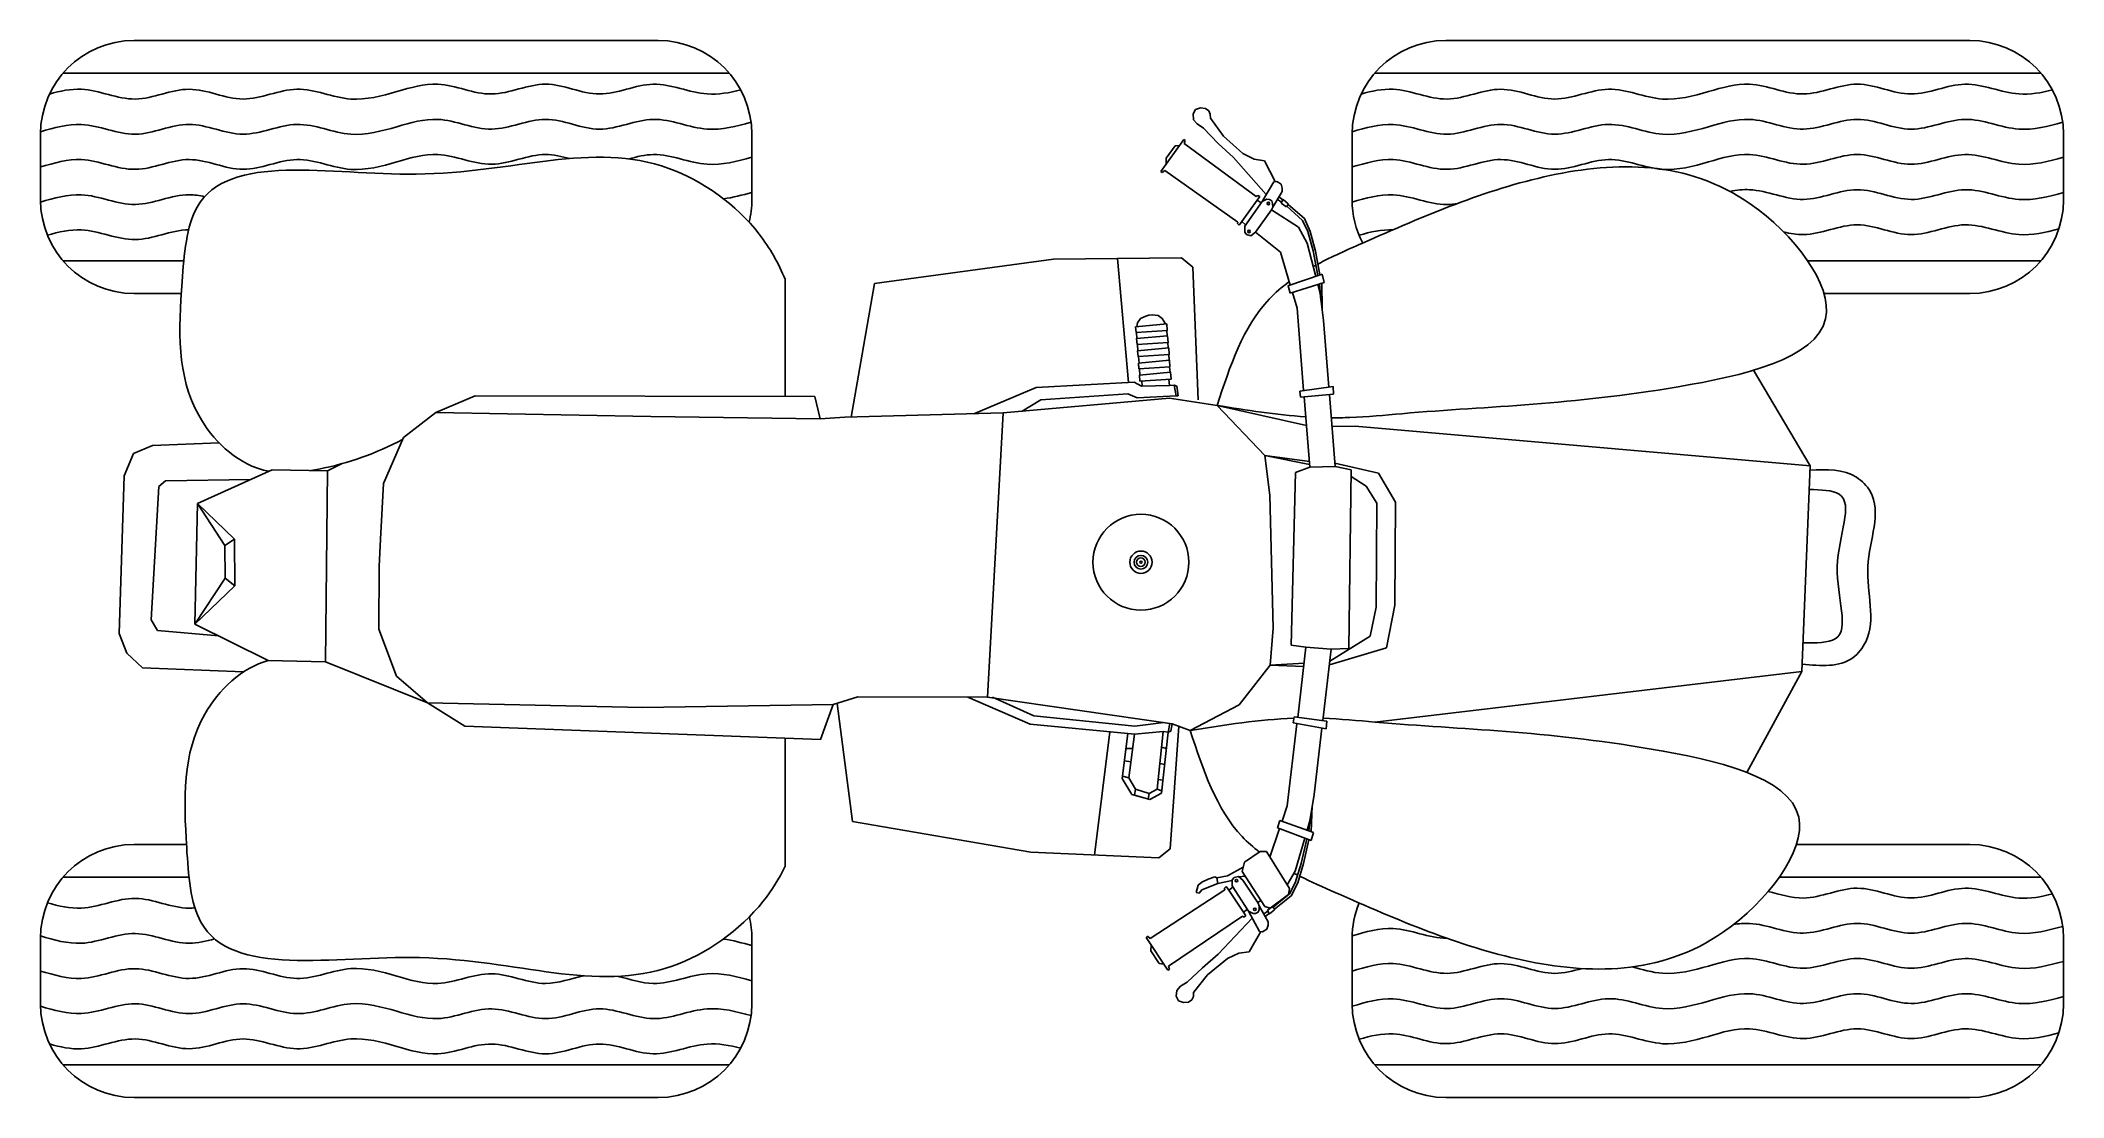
# Model space of a CAD drawing. Header units: millimetres. Extents: x -69 to 1657, y -463 to 439.
import ezdxf

# ---------------------------------------------------------------- set-up
doc = ezdxf.new("R2010")
doc.units = ezdxf.units.MM
doc.layers.add('ceco.net 412', color=7, linetype='Continuous')

msp = doc.modelspace()

# ---------------------------------------------------------------- linework, layer by layer
at = {"layer": 'ceco.net 412'}
for p, q in [((10.6, 438.7), (457.8, 438.7)), ((1130.2, 438.7), (1577.4, 438.7)), ((-50.2, 410.8), (518.5, 410.8)), ((1069.4, 410.8), (1638.2, 410.8)), ((920.9, 381.3), (916.6, 379.9)), ((925.1, 380.8), (920.9, 381.3)), ((928, 378.8), (925.1, 380.8)), ((916.6, 379.9), (914.5, 376.2)), ((914.5, 376.2), (914.9, 371.1)), ((914.9, 371.1), (917.9, 367.6)), ((917.9, 367.6), (923.4, 363.8)), ((923.4, 363.8), (935.9, 350.9)), ((929.1, 375.7), (928, 378.8)), ((929.2, 372.5), (929.1, 375.7)), ((940.4, 357), (929.2, 372.5)), ((-69.4, 302.8), (-69.4, 358.7)), ((537.8, 358.7), (537.8, 302.8)), ((886.9, 327), (906.5, 354.3)), ((891.4, 338.2), (899, 348.8)), ((899, 348.8), (902.8, 349.2)), ((907.8, 353.5), (906.5, 354.3)), ((906.9, 350.8), (907.8, 353.5)), ((968.4, 305.7), (906.9, 350.8)), ((935.9, 350.9), (948.9, 338.9)), ((957, 342.3), (940.4, 357)), ((1050.2, 302.8), (1050.2, 358.7)), ((1657.4, 358.7), (1657.4, 302.8)), ((891.4, 333.3), (891.4, 338.2)), ((948.9, 338.9), (976.8, 307.2)), ((966.5, 337.5), (957, 342.3)), ((975.3, 335.9), (966.5, 337.5)), ((984.6, 318.4), (975.3, 335.9)), ((888, 326), (886.9, 327)), ((890.3, 327.7), (888, 326)), ((952.6, 283.8), (890.3, 327.7)), ((983.4, 318.2), (973.3, 301.4)), ((985.9, 318.5), (983.4, 318.2)), ((989.5, 316.1), (985.9, 318.5)), ((990.6, 312.8), (989.5, 316.1)), ((990.4, 309.9), (990.6, 312.8)), ((956, 284.2), (969.1, 302.4)), ((958.6, 280.4), (973.3, 301.4)), ((981.5, 294.3), (967.6, 275)), ((969.6, 306.5), (968.4, 305.7)), ((969.1, 302.4), (971.3, 305.5)), ((972.5, 300.3), (969.1, 302.4)), ((971.3, 305.5), (969.6, 306.5)), ((973.3, 301.4), (977.5, 303.2)), ((977.5, 303.2), (979.6, 303.1)), ((979.6, 303.1), (981.7, 301.9)), ((982.4, 296.4), (981.5, 294.3)), ((1004.4, 279.5), (981.5, 294.3)), ((981.7, 301.9), (982.3, 299.7)), ((982.3, 299.7), (982.4, 296.4)), ((982.4, 296.4), (990.4, 309.9)), ((986.4, 303.1), (989.8, 300.7)), ((991.1, 302.7), (987.7, 305.3)), ((989.8, 300.7), (989.5, 299.8)), ((989.5, 299.8), (993.5, 296.9)), ((989.8, 300.7), (991.1, 302.7)), ((991.4, 303), (991.1, 302.7)), ((995.6, 299.4), (991.4, 303)), ((993.5, 296.9), (994.2, 296.9)), ((994.2, 296.9), (995.6, 298.8)), ((994.4, 297.2), (1007.7, 285.2)), ((995.6, 298.8), (995.6, 299.4)), ((995.6, 298.8), (1009.4, 286.8)), ((952.3, 282.4), (952.6, 283.8)), ((953.7, 281.1), (952.3, 282.4)), ((956, 284.2), (953.7, 281.1)), ((959.3, 281.5), (956, 284.2)), ((958.5, 275.1), (958.6, 280.4)), ((1004.4, 279.5), (1011.9, 265.7)), ((1007.7, 285.2), (1012.4, 275.6)), ((1009.4, 286.8), (1014.4, 275.6)), ((960.1, 273.1), (958.5, 275.1)), ((963.8, 272), (960.1, 273.1)), ((967.6, 275), (963.8, 272)), ((989, 258.1), (967.6, 275)), ((1011.9, 265.7), (1019.1, 237.4)), ((1012.4, 275.6), (1016.9, 259.2)), ((1014.4, 275.6), (1018.9, 259)), ((1016.9, 259.2), (1021, 238.1)), ((1018.9, 259), (1022.5, 238.6)), ((-50.2, 250.8), (52.9, 250.8)), ((642.4, 231.2), (795.2, 252.1)), ((795.2, 252.1), (904.6, 253.3)), ((859.2, 146.8), (849.9, 252.7)), ((904.6, 253.3), (914.1, 245.2)), ((914.1, 245.2), (918.8, 132.2)), ((997.4, 230), (989, 258.1)), ((1439, 250.8), (1638.2, 250.8)), ((566.3, 234.9), (566.3, 135)), ((622.5, 117.3), (642.4, 231.2)), ((995.4, 229.3), (1024.5, 239.3)), ((997.3, 223.1), (995.5, 229.3)), ((1026.3, 232.3), (997.3, 223.1)), ((1020.9, 230.6), (1022.9, 222.5)), ((1022.3, 231), (1023.6, 216.7)), ((1024.3, 231.7), (1024.5, 209.7)), ((1024.5, 239.3), (1026.3, 232.3)), ((50.8, 222.8), (10.6, 222.8)), ((999.2, 223.7), (1003.2, 210.4)), ((1008.8, 140), (1003.2, 210.4)), ((1022.9, 222.5), (1025.7, 199.9)), ((1577.4, 222.8), (1452.9, 222.8)), ((865.4, 194.4), (891.9, 197)), ((865.8, 189.4), (865.4, 194.4)), ((892.3, 191.2), (865.8, 189.4)), ((866.3, 194.5), (867, 197.9)), ((867, 197.9), (869.6, 201.4)), ((869.6, 201.4), (874.2, 203.6)), ((874.2, 203.6), (876.8, 204.3)), ((879.5, 204.5), (876.8, 204.3)), ((884.6, 203.9), (879.5, 204.5)), ((888.1, 201.4), (884.6, 203.9)), ((890.8, 196.9), (888.1, 201.4)), ((891.9, 197), (892.3, 191.2)), ((892.3, 186.8), (892, 191.2)), ((1025.7, 199.9), (1030.3, 142.9)), ((866.2, 189.4), (866.5, 184.3)), ((866.2, 184.3), (892.7, 186.8)), ((866.6, 179.3), (866.2, 184.3)), ((893.1, 181.1), (866.6, 179.3)), ((867, 179.3), (867.4, 174)), ((867.1, 173.9), (893.6, 176.5)), ((867.5, 168.9), (867.1, 173.9)), ((892.7, 186.8), (893.1, 181.1)), ((893.2, 176.5), (892.8, 181.1)), ((893.6, 176.5), (894, 170.7)), ((894, 170.7), (867.5, 168.9)), ((867.8, 169), (868.3, 163.4)), ((867.8, 163.4), (894.3, 165.9)), ((868.2, 158.4), (867.8, 163.4)), ((894.7, 160.1), (868.2, 158.4)), ((868.6, 158.4), (869, 153)), ((868.7, 153), (895.2, 155.6)), ((893.9, 165.9), (893.6, 170.7)), ((894.3, 165.9), (894.7, 160.1)), ((894.8, 155.5), (894.3, 160.1)), ((895.2, 155.6), (895.6, 149.8)), ((1392.8, 157.3), (1441.2, 75.8)), ((780.4, 142.5), (727.4, 120.2)), ((864, 147.1), (780.4, 142.5)), ((870.5, 143.7), (864, 147.1)), ((869.1, 148), (868.7, 153)), ((895.6, 149.8), (869.1, 148)), ((894.2, 144.3), (870.5, 143.7)), ((870.9, 143.8), (870.7, 148.2)), ((894.2, 144.3), (893.7, 149.7)), ((898.3, 144.7), (894.2, 144.3)), ((898.3, 144.7), (900.6, 143.7)), ((898.3, 144.7), (900, 135.5)), ((900.6, 143.7), (901.6, 135.6)), ((1005.6, 139.5), (1034, 143.4)), ((1006.2, 134.3), (1005.6, 139.5)), ((1034, 143.4), (1034.3, 136.8)), ((268, 121.3), (240.4, 100)), ((268, 121.3), (301.6, 135.6)), ((451.7, 117.9), (268, 121.3)), ((301.6, 135.6), (591.5, 134.9)), ((596, 115.8), (591.5, 134.9)), ((752.4, 120.9), (894.3, 133.5)), ((784.6, 132.1), (768.4, 122.3)), ((858.7, 137.3), (784.6, 132.1)), ((866.8, 133.7), (858.7, 137.3)), ((900, 135.5), (866.8, 133.7)), ((894.3, 133.5), (934.9, 127.3)), ((901.6, 135.6), (900, 135.5)), ((934.9, 127.3), (975.8, 84.5)), ((1011.2, 110.3), (934.9, 127.3)), ((1034.3, 136.8), (1006.2, 134.3)), ((1009.3, 134.5), (1014.1, 74.5)), ((1030.8, 136.5), (1035.8, 75.2)), ((596, 115.8), (451.7, 117.9)), ((617.2, 117.2), (596, 115.8)), ((752.4, 120.9), (617.2, 117.2)), ((739, -121.6), (752.4, 120.9)), ((1052.9, 109.5), (1033, 109.3)), ((1441.2, 75.8), (1052.9, 109.5)), ((9.9, 86.3), (26.3, 93.1)), ((26.3, 93.1), (83.1, 95.4)), ((240.4, 100), (223.4, 60.7)), ((2.1, 67.3), (9.9, 86.3)), ((128.5, 72.3), (64.7, 43.5)), ((128.5, 72.3), (175.6, 71.4)), ((174, -91.4), (175.6, 71.4)), ((175.6, 71.4), (188, 77.6)), ((975.8, 84.5), (980, 50.7)), ((1013.7, 79.5), (975.8, 84.5)), ((1013.9, 77), (975.8, 84.5)), ((998.2, -77.2), (1001.8, 70)), ((1001.8, 70), (1014.1, 74.5)), ((1014.1, 74.5), (1035.8, 75.2)), ((1072.6, 69.6), (1035.5, 78.1)), ((1035.8, 75.2), (1049.4, 72.3)), ((1049.4, 72.3), (1047.3, -80.1)), ((1087.1, 44.6), (1072.6, 69.6)), ((1441.2, 75.8), (1433.9, -99.9)), ((-2.1, -67.3), (2.1, 67.3)), ((31.5, 58.1), (25.1, -55.7)), ((37.4, 63), (31.5, 58.1)), ((110, 64), (37.4, 63)), ((223.4, 60.7), (220.8, 13.2)), ((1062.2, 58.3), (1049.4, 66.5)), ((1071.4, 43.8), (1062.2, 58.3)), ((64.7, 43.5), (62.3, -59.3)), ((96.2, 13.1), (64.7, 43.5)), ((88.1, 7.7), (64.7, 43.5)), ((982.9, -62.9), (980, 50.7)), ((1070.8, -45), (1071.4, 43.8)), ((1086.6, -43.2), (1087.1, 44.6)), ((96.2, 13.1), (88.1, 7.7)), ((88.1, 7.7), (88.3, -20.1)), ((96.4, -26.6), (96.2, 13.1)), ((220.8, 13.2), (219.8, -10.2)), ((219.5, -63.7), (219.8, -10.2)), ((88.3, -20.1), (62.3, -59.3)), ((62.3, -59.3), (96.4, -26.6)), ((88.3, -20.1), (96.4, -26.6)), ((1065.5, -69.6), (1070.8, -45)), ((1079.6, -79.6), (1086.6, -43.2)), ((4.2, -84), (-2.1, -67.3)), ((25.1, -55.7), (30.4, -64.9)), ((30.4, -64.9), (82.5, -69.4)), ((125, -90.5), (62.3, -59.3)), ((234.5, -103.8), (219.5, -63.7)), ((980.1, -94.5), (982.9, -62.9)), ((17.6, -96.7), (4.2, -84)), ((1010.8, -79), (998.2, -77.2)), ((1003.7, -138.9), (1010.8, -79)), ((1032.4, -80.6), (1010.8, -79)), ((1025.1, -141.6), (1032.4, -80.6)), ((1030.8, -94), (1079.6, -79.6)), ((1031.1, -91), (1065.5, -69.6)), ((1047.3, -80.1), (1032.4, -80.6)), ((104, -100.1), (17.6, -96.7)), ((125, -90.5), (174, -91.4)), ((261, -126.4), (174, -91.4)), ((980.1, -94.5), (953.7, -128.2)), ((980.1, -94.5), (1009.2, -92.7)), ((980.1, -94.5), (1008.9, -95.4)), ((1433.9, -99.9), (1069.6, -142.9)), ((1387.2, -185.9), (1433.9, -99.9)), ((261, -126.4), (234.5, -103.8)), ((444.7, -130.5), (261, -126.4)), ((261, -126.4), (292.8, -146.3)), ((607.1, -128), (444.7, -130.5)), ((607.1, -128), (596.5, -157.9)), ((628.4, -121.5), (607.1, -128)), ((610.5, -127), (623.7, -227.7)), ((739, -121.6), (628.4, -121.5)), ((775.4, -144.8), (722.1, -121.7)), ((896.7, -144.5), (739, -121.6)), ((778.4, -137.5), (743.3, -121.7)), ((864.6, -146.3), (778.4, -137.5)), ((953.7, -128.2), (912, -150)), ((292.8, -146.3), (596.5, -157.9)), ((858.8, -152.7), (775.4, -144.8)), ((843.5, -151.2), (830.4, -256.4)), ((853.9, -191), (858.8, -152.7)), ((864.5, -153.3), (858.8, -152.7)), ((858.8, -152.7), (864.5, -153.3)), ((859.6, -190.4), (864.5, -153.3)), ((889, -151), (864.5, -153.3)), ((889.4, -143.4), (864.6, -146.3)), ((889, -151), (883.7, -200.3)), ((893.2, -151.6), (887.5, -203.6)), ((893.2, -151.6), (889, -151)), ((893.2, -151.6), (889, -151)), ((893.2, -151.6), (894.7, -144.2)), ((893.2, -151.6), (895.4, -150.7)), ((894.8, -251.1), (902.4, -146.5)), ((895.4, -150.7), (896.7, -144.5)), ((912, -150), (896.7, -144.5)), ((1003.1, -144.3), (994.8, -214.5)), ((1000.6, -138.5), (999.8, -143.7)), ((999.8, -143.7), (1028.1, -148.7)), ((1028.7, -142.1), (1000.6, -138.5)), ((1017.7, -204.8), (1024.4, -148.1)), ((1028.1, -148.7), (1028.7, -142.1)), ((566.3, -156.8), (566.3, -266)), ((862.9, -165.6), (857.2, -165.5)), ((887.6, -164.4), (891.7, -165.5)), ((859.6, -190.4), (854.2, -189)), ((855.8, -176.1), (861.4, -176.9)), ((890.2, -179.1), (886, -178.4)), ((853.9, -191), (862.1, -204.8)), ((865.2, -200.2), (859.6, -190.4)), ((862.1, -204.8), (877.5, -208.9)), ((864.3, -205.4), (865.2, -200.2)), ((877.5, -208.9), (864.3, -205.4)), ((877, -203.9), (865.2, -200.2)), ((877, -203.9), (876.1, -208.6)), ((883.7, -200.3), (877, -203.9)), ((883.7, -200.3), (877, -203.9)), ((877.5, -208.9), (887.5, -203.6)), ((887.7, -201.7), (883.7, -200.3)), ((884.6, -191.8), (888.7, -192.4)), ((1014.1, -227.3), (1017.7, -204.8)), ((990.4, -227.6), (994.8, -214.5)), ((1013.1, -235.8), (1015, -221.5)), ((1015.2, -236.5), (1016.1, -214.5)), ((623.7, -227.7), (775.8, -253.9)), ((988.3, -233.8), (980, -258.3)), ((986.4, -233.1), (1015.1, -244.1)), ((988.5, -227), (986.5, -233.1)), ((1017.2, -237.2), (988.5, -227)), ((1011.8, -235.3), (1014.1, -227.3)), ((1015.1, -244.1), (1017.2, -237.2)), ((55.2, -247.4), (10.6, -247.4)), ((775.8, -253.9), (885.1, -258.9)), ((885.1, -258.9), (894.8, -251.1)), ((958.2, -262.6), (971.7, -253.3)), ((971.7, -253.3), (977, -253.4)), ((977, -253.4), (996.6, -285)), ((1001.5, -270.1), (1009.8, -242.1)), ((1006.7, -263.7), (1011.6, -242.8)), ((1008.7, -263.7), (1013.1, -243.4)), ((1429.4, -247.4), (1577.4, -247.4)), ((-50.2, -275.4), (57.4, -275.4)), ((927.2, -277), (933.1, -275.1)), ((933.1, -275.1), (934.8, -275.8)), ((943.8, -274), (934.8, -275.8)), ((934.8, -275.8), (935.6, -280.7)), ((957.2, -266.6), (943.8, -274)), ((949.5, -275.6), (947.8, -277.5)), ((953.2, -274.6), (949.5, -275.6)), ((956.9, -277.8), (953.2, -274.6)), ((953.7, -275), (958.6, -274.3)), ((956.2, -270.5), (958.2, -262.6)), ((975.6, -300.2), (956.2, -270.5)), ((994.6, -281.7), (1001.5, -270.1)), ((1001.6, -280), (1006.7, -263.7)), ((1003.7, -280.1), (1008.7, -263.7)), ((1414.7, -275.4), (1638.2, -275.4)), ((941.6, -286), (877.7, -327.5)), ((917.2, -288.4), (918.7, -282.2)), ((919.7, -288.9), (917.2, -288.4)), ((918.7, -282.2), (921.9, -279.4)), ((922, -286.1), (919.7, -288.9)), ((921.9, -279.4), (927.2, -277)), ((935.6, -280.7), (922, -286.1)), ((935.6, -280.7), (947.8, -278.1)), ((942.8, -283.3), (941.3, -284.6)), ((941.3, -284.6), (941.6, -286)), ((945, -286.5), (942.8, -283.3)), ((948.4, -283.9), (945, -286.5)), ((945, -286.5), (957.4, -305.2)), ((947.8, -277.5), (947.7, -282.8)), ((947.8, -277.5), (947.7, -282.8)), ((947.7, -282.8), (961.6, -304.4)), ((970.1, -297.6), (956.9, -277.8)), ((995.9, -290), (980.3, -301.7)), ((982.9, -300.9), (996.6, -289.4)), ((984, -302.5), (998.2, -291.1)), ((996.6, -285), (995.9, -290)), ((996.6, -289.4), (1001.6, -280)), ((998.2, -291.1), (1003.7, -280.1)), ((956.5, -308.5), (893.4, -351.3)), ((935.9, -340.9), (964.9, -310.2)), ((957.7, -309.3), (956.5, -308.5)), ((960.7, -303), (957.4, -305.2)), ((957.4, -305.2), (959.4, -308.4)), ((959.4, -308.4), (957.7, -309.3)), ((961.6, -304.4), (965.7, -306.3)), ((971.1, -321.5), (961.6, -304.4)), ((965.7, -306.3), (967.8, -306.3)), ((967.8, -306.3), (970, -305.2)), ((972.3, -295.1), (969.7, -296.9)), ((970, -305.2), (970.7, -303)), ((970.9, -299.7), (970.1, -297.6)), ((970.7, -303), (970.9, -299.7)), ((970.9, -299.7), (978.4, -313.4)), ((974.7, -306.5), (978.1, -304.2)), ((980.3, -301.7), (975.6, -300.2)), ((979.3, -306.2), (975.9, -308.7)), ((977.9, -303.3), (982, -300.6)), ((978.1, -304.2), (977.9, -303.3)), ((978.1, -304.2), (979.3, -306.2)), ((979.7, -306.6), (979.3, -306.2)), ((984, -303.1), (979.7, -306.6)), ((982, -300.6), (982.6, -300.6)), ((982.6, -300.6), (984, -302.5)), ((984, -302.5), (984, -303.1)), ((-69.4, -327.4), (-69.4, -383.3)), ((537.8, -327.4), (537.8, -383.3)), ((875.4, -325.7), (874.3, -326.7)), ((874.3, -326.7), (892.9, -354.7)), ((877.7, -327.5), (875.4, -325.7)), ((972.3, -321.7), (962.4, -338.9)), ((973.6, -321.9), (971.1, -321.5)), ((977.3, -319.6), (973.6, -321.9)), ((978.5, -316.3), (977.3, -319.6)), ((978.4, -313.4), (978.5, -316.3)), ((1050.2, -383.3), (1050.2, -327.4)), ((1657.4, -327.4), (1657.4, -383.3)), ((878.6, -333.2), (878.4, -338.1)), ((878.4, -338.1), (885.6, -349)), ((922.5, -352.5), (935.9, -340.9)), ((943.8, -344.6), (926.7, -358.7)), ((953.5, -340.1), (943.8, -344.6)), ((962.4, -338.9), (953.5, -340.1)), ((885.6, -349), (889.4, -349.5)), ((894.2, -354), (892.9, -354.7)), ((893.4, -351.3), (894.2, -354)), ((909.4, -364.9), (922.5, -352.5)), ((926.7, -358.7), (914.9, -373.7)), ((900.1, -376.9), (900.7, -371.9)), ((902, -380.7), (900.1, -376.9)), ((900.7, -371.9), (903.8, -368.4)), ((903.8, -368.4), (909.4, -364.9)), ((914.7, -377), (913.5, -380)), ((914.9, -373.7), (914.7, -377)), ((906.3, -382.2), (902, -380.7)), ((910.6, -381.9), (906.3, -382.2)), ((913.5, -380), (910.6, -381.9)), ((-50.2, -435.4), (518.5, -435.4)), ((1069.5, -435.4), (1638.2, -435.4)), ((10.6, -463.3), (457.8, -463.3)), ((1577.4, -463.3), (1130.2, -463.3))]:
    msp.add_line(p, q, dxfattribs=at)
for centre, radius in [((978.7, 299.6), 1.09), ((962.2, 275.7), 1.09), ((869.9, -6.5), 40.9), ((869.9, -6.5), 9.5), ((869.9, -6.5), 5.84), ((869.9, -6.5), 3.65), ((869.9, -6.5), 0.955), ((951.5, -278.3), 1.09), ((967.1, -302.7), 1.09)]:
    msp.add_circle(centre, radius, dxfattribs=at)
for centre, start, end in [((10.6, 358.7), 90, 180), ((457.8, 358.7), 0, 90), ((1130.2, 358.7), 90, 180), ((1577.4, 358.7), 0, 90), ((10.6, 302.8), 180, 270), ((457.8, 302.8), 346.0662, 0), ((1130.2, 302.8), 180, 207.5152), ((1577.4, 302.8), 270, 0), ((10.6, -327.4), 90, 180), ((1577.4, -327.4), 0, 90), ((457.8, -327.4), 0, 13.1678), ((1130.2, -327.4), 157.8568, 180), ((10.6, -383.3), 180, 270), ((457.8, -383.3), 270, 0), ((1130.2, -383.3), 180, 270), ((1577.4, -383.3), 270, 0)]:
    msp.add_arc(centre, 80, start, end, dxfattribs=at)
for points, knots in [([(-61.7, 393), (-52.6, 395.6), (-28.2, 400.9), (11.6, 380.8), (57.5, 405.3), (103.5, 380.6), (149.5, 404.9), (193.2, 383.5), (221.7, 391.4), (234.8, 395.1)], [7.848761, 7.848761, 7.848761, 7.848761, 35.548106, 82.282899, 129.017691, 175.752484, 222.487276, 269.222069, 309.030141, 309.030141, 309.030141, 309.030141]), ([(234.8, 395.1), (246.5, 398.5), (273.4, 406.5), (315.8, 385.1), (361.8, 409.6), (407.7, 384.9), (453.7, 409.2), (493.8, 389.6), (518.8, 394.1), (528.3, 396.5)], [0, 0, 0, 0, 35.548106, 82.282899, 129.017691, 175.752484, 222.487276, 269.222069, 298.189045, 298.189045, 298.189045, 298.189045]), ([(1057.9, 393), (1067, 395.6), (1091.4, 400.9), (1131.2, 380.8), (1177.2, 405.3), (1223.1, 380.6), (1269.1, 404.9), (1312.8, 383.5), (1341.3, 391.4), (1354.4, 395.1)], [7.848761, 7.848761, 7.848761, 7.848761, 35.548106, 82.282899, 129.017691, 175.752484, 222.487276, 269.222069, 309.030141, 309.030141, 309.030141, 309.030141]), ([(1354.4, 395.1), (1366.1, 398.5), (1393.1, 406.5), (1435.4, 385.1), (1481.4, 409.6), (1527.3, 384.9), (1573.3, 409.2), (1613.5, 389.6), (1638.4, 394.1), (1647.9, 396.5)], [0, 0, 0, 0, 35.548106, 82.282899, 129.017691, 175.752484, 222.487276, 269.222069, 298.189045, 298.189045, 298.189045, 298.189045]), ([(-69.4, 360.8), (-57.8, 364.2), (-30.8, 372.2), (11.6, 350.8), (57.5, 375.3), (103.5, 350.6), (149.5, 374.9), (193.2, 353.5), (221.7, 361.4), (234.8, 365.1)], [0, 0, 0, 0, 35.548106, 82.282899, 129.017691, 175.752484, 222.487276, 269.222069, 309.030141, 309.030141, 309.030141, 309.030141]), ([(234.8, 365.1), (246.5, 368.5), (273.4, 376.5), (315.8, 355.1), (361.8, 379.6), (407.7, 354.9), (453.7, 379.2), (496.8, 358.1), (524.6, 365.4), (537.1, 368.9)], [0, 0, 0, 0, 35.548106, 82.282899, 129.017691, 175.752484, 222.487276, 269.222069, 307.130489, 307.130489, 307.130489, 307.130489]), ([(1050.2, 360.8), (1061.9, 364.2), (1088.9, 372.2), (1131.2, 350.8), (1177.2, 375.3), (1223.1, 350.6), (1269.1, 374.9), (1312.8, 353.5), (1341.3, 361.4), (1354.4, 365.1)], [0, 0, 0, 0, 35.548106, 82.282899, 129.017691, 175.752484, 222.487276, 269.222069, 309.030141, 309.030141, 309.030141, 309.030141]), ([(1354.4, 365.1), (1366.1, 368.5), (1393.1, 376.5), (1435.4, 355.1), (1481.4, 379.6), (1527.3, 354.9), (1573.3, 379.2), (1616.4, 358.1), (1644.3, 365.4), (1656.8, 368.9)], [0, 0, 0, 0, 35.548106, 82.282899, 129.017691, 175.752484, 222.487276, 269.222069, 307.130489, 307.130489, 307.130489, 307.130489]), ([(566.3, 234.9), (560.5, 248.6), (537.9, 289), (431, 365.5), (276.8, 301.2), (61.2, 350.5), (49.5, 213.6), (45.7, 128.8), (98.6, 77.2), (123.6, 71.5), (125.8, 71.1)], [58.380476, 58.380476, 58.380476, 58.380476, 60.152257, 63.905712, 72.40029, 79.843501, 82.394149, 86.920516, 89.711007, 89.975493, 89.975493, 89.975493, 89.975493]), ([(-69.4, 330.8), (-57.8, 334.2), (-30.8, 342.2), (11.6, 320.8), (57.5, 345.3), (103.5, 320.6), (149.5, 344.9), (193.2, 323.5), (221.7, 331.4), (234.8, 335.1)], [0, 0, 0, 0, 35.548106, 82.282899, 129.017691, 175.752484, 222.487276, 269.222069, 309.030141, 309.030141, 309.030141, 309.030141]), ([(234.8, 335.1), (246.5, 338.5), (273.4, 346.5), (315.8, 325.1), (353.3, 345.1), (375.5, 339.7), (382.3, 337.9)], [0, 0, 0, 0, 35.548106, 82.282899, 129.017691, 149.91167, 149.91167, 149.91167, 149.91167]), ([(432.7, 337.6), (439.7, 339.5), (462, 345.1), (497, 328), (525.1, 335.5), (537.8, 339)], [201.13693, 201.13693, 201.13693, 201.13693, 222.487276, 269.222069, 307.782413, 307.782413, 307.782413, 307.782413]), ([(1032.4, 116.8), (1037.7, 116.7), (1057.8, 117), (1157.8, 126.8), (1273.7, 127.8), (1500.7, 179), (1377, 337.8), (1215.4, 334.1), (1100.1, 283.9), (1033, 254.3), (1020.9, 247.9)], [3.86117, 3.86117, 3.86117, 3.86117, 4.488494, 6.234969, 15.56513, 21.021483, 25.637884, 32.437314, 39.152264, 40.744348, 40.744348, 40.744348, 40.744348]), ([(1050.2, 330.8), (1061.9, 334.2), (1088.9, 342.2), (1131.2, 320.8), (1177.2, 345.3), (1223.1, 320.6), (1269.1, 344.9), (1312.8, 323.5), (1341.3, 331.4), (1354.4, 335.1)], [0, 0, 0, 0, 35.548106, 82.282899, 129.017691, 175.752484, 222.487276, 269.222069, 309.030141, 309.030141, 309.030141, 309.030141]), ([(1354.4, 335.1), (1366.1, 338.5), (1393.1, 346.5), (1435.4, 325.1), (1481.4, 349.6), (1527.3, 324.9), (1573.3, 349.2), (1616.6, 328), (1644.7, 335.5), (1657.4, 339)], [0, 0, 0, 0, 35.548106, 82.282899, 129.017691, 175.752484, 222.487276, 269.222069, 307.782413, 307.782413, 307.782413, 307.782413]), ([(1372.7, 309.9), (1378.3, 311), (1399.2, 313.5), (1435.4, 295.1), (1481.4, 319.6), (1527.3, 294.9), (1573.3, 319.2), (1616.6, 298), (1644.7, 305.5), (1657.4, 309)], [18.602773, 18.602773, 18.602773, 18.602773, 35.548106, 82.282899, 129.017691, 175.752484, 222.487276, 269.222069, 307.782413, 307.782413, 307.782413, 307.782413]), ([(-69.4, 300.8), (-57.7, 304.2), (-30.8, 312.2), (11.6, 290.8), (46.6, 309.5), (66.3, 306.4), (70.7, 305.4)], [0.026318, 0.026318, 0.026318, 0.026318, 35.548106, 82.282899, 129.017691, 142.44061, 142.44061, 142.44061, 142.44061]), ([(1050.2, 300.8), (1061.9, 304.2), (1088.9, 312.2), (1118.9, 297), (1137.3, 299.2), (1140.4, 299.7)], [0.026318, 0.026318, 0.026318, 0.026318, 35.548106, 82.282899, 91.617347, 91.617347, 91.617347, 91.617347]), ([(-63.5, 272.5), (-53.8, 275.3), (-28.8, 281.2), (11.4, 260.9), (41.9, 277), (57.1, 277.1)], [6.05457, 6.05457, 6.05457, 6.05457, 35.548106, 82.282899, 128.525307, 128.525307, 128.525307, 128.525307]), ([(1418.5, 275.3), (1424.1, 274), (1445.1, 270.3), (1481.4, 289.6), (1527.3, 264.9), (1573.3, 289.2), (1615.3, 268.7), (1642.1, 274.9), (1653.4, 277.9)], [65.162643, 65.162643, 65.162643, 65.162643, 82.282899, 129.017691, 175.752484, 222.487276, 269.222069, 303.773385, 303.773385, 303.773385, 303.773385]), ([(996.5, 232.9), (990.3, 228.4), (959.6, 202.2), (946, 160.9), (934.9, 127.3), (960.1, 123.3), (985.3, 119.3), (1010.6, 117.6)], [41.869882, 41.869882, 41.869882, 41.869882, 42.793261, 46.766098, 46.766098, 46.766098, 49.769065, 49.769065, 49.769065, 49.769065]), ([(161.4, 71.7), (163.7, 72.1), (191.4, 77.1), (217.3, 86.5), (239.6, 98.1)], [91.37147, 91.37147, 91.37147, 91.37147, 91.641645, 94.609831, 94.609831, 94.609831, 94.609831]), ([(1441, 72), (1455.3, 72.6), (1475.4, 73.4), (1505.6, 42), (1480.5, -10.7), (1500.2, -61.3), (1472.5, -97), (1450.2, -95), (1434.2, -93.6)], [0.038551, 0.038551, 0.038551, 0.038551, 40.205289, 56.829541, 121.012099, 185.194658, 202.769718, 246.419218, 246.419218, 246.419218, 246.419218]), ([(1440.3, 55.5), (1450.4, 55.3), (1484.5, 54.4), (1451.4, -10.1), (1480.9, -75.6), (1446, -75.4), (1434.9, -75.3)], [0.187594, 0.187594, 0.187594, 0.187594, 26.040378, 87.785333, 149.412679, 177.060336, 177.060336, 177.060336, 177.060336]), ([(566.3, -266), (561.1, -276.5), (538.4, -313.3), (433.5, -386.7), (280.1, -320.8), (63.9, -367.7), (53.6, -230.7), (50.8, -145.9), (102.4, -96.6), (125, -90.5)], [58.749, 58.749, 58.749, 58.749, 60.152257, 63.905712, 72.40029, 79.843501, 82.394149, 86.920516, 89.711007, 89.711007, 89.711007, 89.711007]), ([(971.1, -253.8), (965.8, -249.8), (936.3, -223.9), (923, -183.6), (912, -150), (941.4, -145.4), (970.8, -140.7), (1000.4, -139.7)], [41.991268, 41.991268, 41.991268, 41.991268, 42.793261, 46.766098, 46.766098, 46.766098, 50.27307, 50.27307, 50.27307, 50.27307]), ([(1025.4, -139.7), (1040.2, -140.2), (1134.8, -149.5), (1250.7, -150.5), (1477.8, -201.7), (1354.1, -360.5), (1192.5, -356.8), (1079.6, -307.7), (1015.3, -279.3), (1005.4, -274.4)], [51.254591, 51.254591, 51.254591, 51.254591, 53.001067, 62.331227, 67.787581, 72.403982, 79.203412, 85.918362, 87.185828, 87.185828, 87.185828, 87.185828]), ([(-63.5, -297.1), (-53.8, -299.9), (-28.8, -305.8), (11.6, -285.4), (43.8, -302.6), (60.8, -301.6), (62.5, -301.4)], [6.05457, 6.05457, 6.05457, 6.05457, 35.548106, 82.282899, 129.017691, 134.011142, 134.011142, 134.011142, 134.011142]), ([(1405.3, -287.4), (1415.4, -289.9), (1440.7, -298.2), (1481.4, -276.5), (1527.4, -301.2), (1573.4, -276.9), (1613.5, -296.6), (1638.4, -292), (1647.9, -289.6)], [51.72193, 51.72193, 51.72193, 51.72193, 82.282899, 129.017691, 175.752484, 222.487276, 269.222069, 298.189045, 298.189045, 298.189045, 298.189045]), ([(-69.4, -325.4), (-57.7, -328.8), (-30.8, -336.8), (11.6, -315.4), (49.4, -335.6), (72, -329.9), (79.2, -327.9)], [0.026318, 0.026318, 0.026318, 0.026318, 35.548106, 82.282899, 129.017691, 151.020758, 151.020758, 151.020758, 151.020758]), ([(1050.2, -325.4), (1061.9, -321.9), (1088.8, -313.9), (1115.7, -327.5), (1131, -327.4)], [0, 0, 0, 0, 35.548106, 82.040952, 82.040952, 82.040952, 82.040952]), ([(1375.8, -315.6), (1380.3, -314.9), (1400.2, -313.2), (1435.4, -331), (1481.4, -306.5), (1527.4, -331.2), (1573.4, -306.9), (1616.4, -328), (1644.3, -320.7), (1656.8, -317.3)], [21.677557, 21.677557, 21.677557, 21.677557, 35.548106, 82.282899, 129.017691, 175.752484, 222.487276, 269.222069, 307.130489, 307.130489, 307.130489, 307.130489]), ([(1354.4, -351.1), (1366.1, -347.6), (1393.1, -339.6), (1435.4, -361), (1481.4, -336.5), (1527.4, -361.2), (1573.4, -336.9), (1616.6, -358.1), (1644.7, -350.6), (1657.4, -347.1)], [0, 0, 0, 0, 35.548106, 82.282899, 129.017691, 175.752484, 222.487276, 269.222069, 307.782413, 307.782413, 307.782413, 307.782413]), ([(-69.4, -355.4), (-57.8, -358.8), (-30.8, -366.8), (11.6, -345.4), (57.5, -369.9), (103.5, -345.2), (149.5, -369.5), (193.2, -348.1), (221.7, -356), (234.8, -359.7)], [0, 0, 0, 0, 35.548106, 82.282899, 129.017691, 175.752484, 222.487276, 269.222069, 309.030141, 309.030141, 309.030141, 309.030141]), ([(234.8, -359.7), (246.5, -363.1), (273.4, -371.1), (315.8, -349.7), (357.3, -371.8), (383.5, -361.8), (394.4, -359.4)], [0, 0, 0, 0, 35.548106, 82.282899, 129.017691, 162.155217, 162.155217, 162.155217, 162.155217]), ([(423.6, -359.9), (433.6, -362.3), (459, -371.2), (497, -352.6), (525.1, -360.1), (537.8, -363.6)], [191.844692, 191.844692, 191.844692, 191.844692, 222.487276, 269.222069, 307.782413, 307.782413, 307.782413, 307.782413]), ([(1050.2, -355.4), (1061.9, -351.9), (1088.9, -343.9), (1131.2, -365.3), (1177.2, -340.8), (1215.6, -361.5), (1238.7, -355.3), (1246.5, -353.2)], [0, 0, 0, 0, 35.548106, 82.282899, 129.017691, 175.752484, 199.416335, 199.416335, 199.416335, 199.416335]), ([(1289.1, -351.9), (1297.8, -354), (1319.5, -360.7), (1341.3, -354.7), (1354.4, -351.1)], [242.803517, 242.803517, 242.803517, 242.803517, 269.222069, 309.030141, 309.030141, 309.030141, 309.030141]), ([(1050.3, -385.4), (1061.9, -381.9), (1088.9, -373.9), (1131.2, -395.3), (1177.2, -370.8), (1223.2, -395.5), (1269.2, -371.2), (1312.8, -392.6), (1341.3, -384.7), (1354.4, -381.1)], [0.026318, 0.026318, 0.026318, 0.026318, 35.548106, 82.282899, 129.017691, 175.752484, 222.487276, 269.222069, 309.030141, 309.030141, 309.030141, 309.030141]), ([(1354.4, -381.1), (1366.1, -377.6), (1393.1, -369.6), (1435.4, -391), (1481.4, -366.5), (1527.4, -391.2), (1573.4, -366.9), (1616.6, -388.1), (1644.7, -380.6), (1657.4, -377.1)], [0, 0, 0, 0, 35.548106, 82.282899, 129.017691, 175.752484, 222.487276, 269.222069, 307.782413, 307.782413, 307.782413, 307.782413]), ([(-69.4, -385.4), (-57.8, -388.8), (-30.8, -396.8), (11.6, -375.4), (57.5, -399.9), (103.5, -375.2), (149.5, -399.5), (193.2, -378.1), (221.7, -386), (234.8, -389.7)], [0, 0, 0, 0, 35.548106, 82.282899, 129.017691, 175.752484, 222.487276, 269.222069, 309.030141, 309.030141, 309.030141, 309.030141]), ([(234.8, -389.7), (246.5, -393.1), (273.4, -401.1), (315.8, -379.7), (361.8, -404.2), (407.7, -379.5), (453.7, -403.8), (496.8, -382.7), (524.6, -390), (537.1, -393.4)], [0, 0, 0, 0, 35.548106, 82.282899, 129.017691, 175.752484, 222.487276, 269.222069, 307.130489, 307.130489, 307.130489, 307.130489]), ([(-61.7, -417.6), (-52.6, -420.2), (-28.2, -425.5), (11.6, -405.4), (57.5, -429.9), (103.5, -405.2), (149.5, -429.5), (193.2, -408.1), (221.7, -416), (234.8, -419.7)], [7.848761, 7.848761, 7.848761, 7.848761, 35.548106, 82.282899, 129.017691, 175.752484, 222.487276, 269.222069, 309.030141, 309.030141, 309.030141, 309.030141]), ([(1056.2, -413.6), (1065.9, -410.8), (1090.9, -404.9), (1131.2, -425.3), (1177.2, -400.8), (1223.2, -425.5), (1269.2, -401.2), (1312.8, -422.6), (1341.3, -414.7), (1354.4, -411.1)], [6.05457, 6.05457, 6.05457, 6.05457, 35.548106, 82.282899, 129.017691, 175.752484, 222.487276, 269.222069, 309.030141, 309.030141, 309.030141, 309.030141]), ([(1354.4, -411.1), (1366.1, -407.6), (1393.1, -399.6), (1435.4, -421), (1481.4, -396.5), (1527.4, -421.2), (1573.4, -396.9), (1615.3, -417.4), (1642.1, -411.3), (1653.5, -408.2)], [0, 0, 0, 0, 35.548106, 82.282899, 129.017691, 175.752484, 222.487276, 269.222069, 303.773385, 303.773385, 303.773385, 303.773385]), ([(234.8, -419.7), (246.5, -423.1), (273.4, -431.1), (315.8, -409.7), (361.8, -434.2), (407.7, -409.5), (453.7, -433.8), (493.8, -414.2), (518.8, -418.7), (528.3, -421.1)], [0, 0, 0, 0, 35.548106, 82.282899, 129.017691, 175.752484, 222.487276, 269.222069, 298.189045, 298.189045, 298.189045, 298.189045])]:
    msp.add_open_spline(points, degree=3, knots=knots, dxfattribs=at)
for points in [[(513.6, 303.6), (521.6, 304.6), (529.7, 306.8), (537.8, 309)], [(1056.2, 272.5), (1065.8, 275.3), (1075.4, 277.6), (1085, 277.1)], [(1019.3, 247), (1018.5, 246.6), (1017.7, 246.2), (1017, 245.8)], [(1003.6, -273.5), (1002.6, -273), (1001.5, -272.4), (1000.4, -271.9)], [(513.5, -328.1), (521.6, -329.2), (529.7, -331.4), (537.8, -333.6)]]:
    msp.add_open_spline(points, degree=3, dxfattribs=at)

doc.saveas('drawing.dxf')
